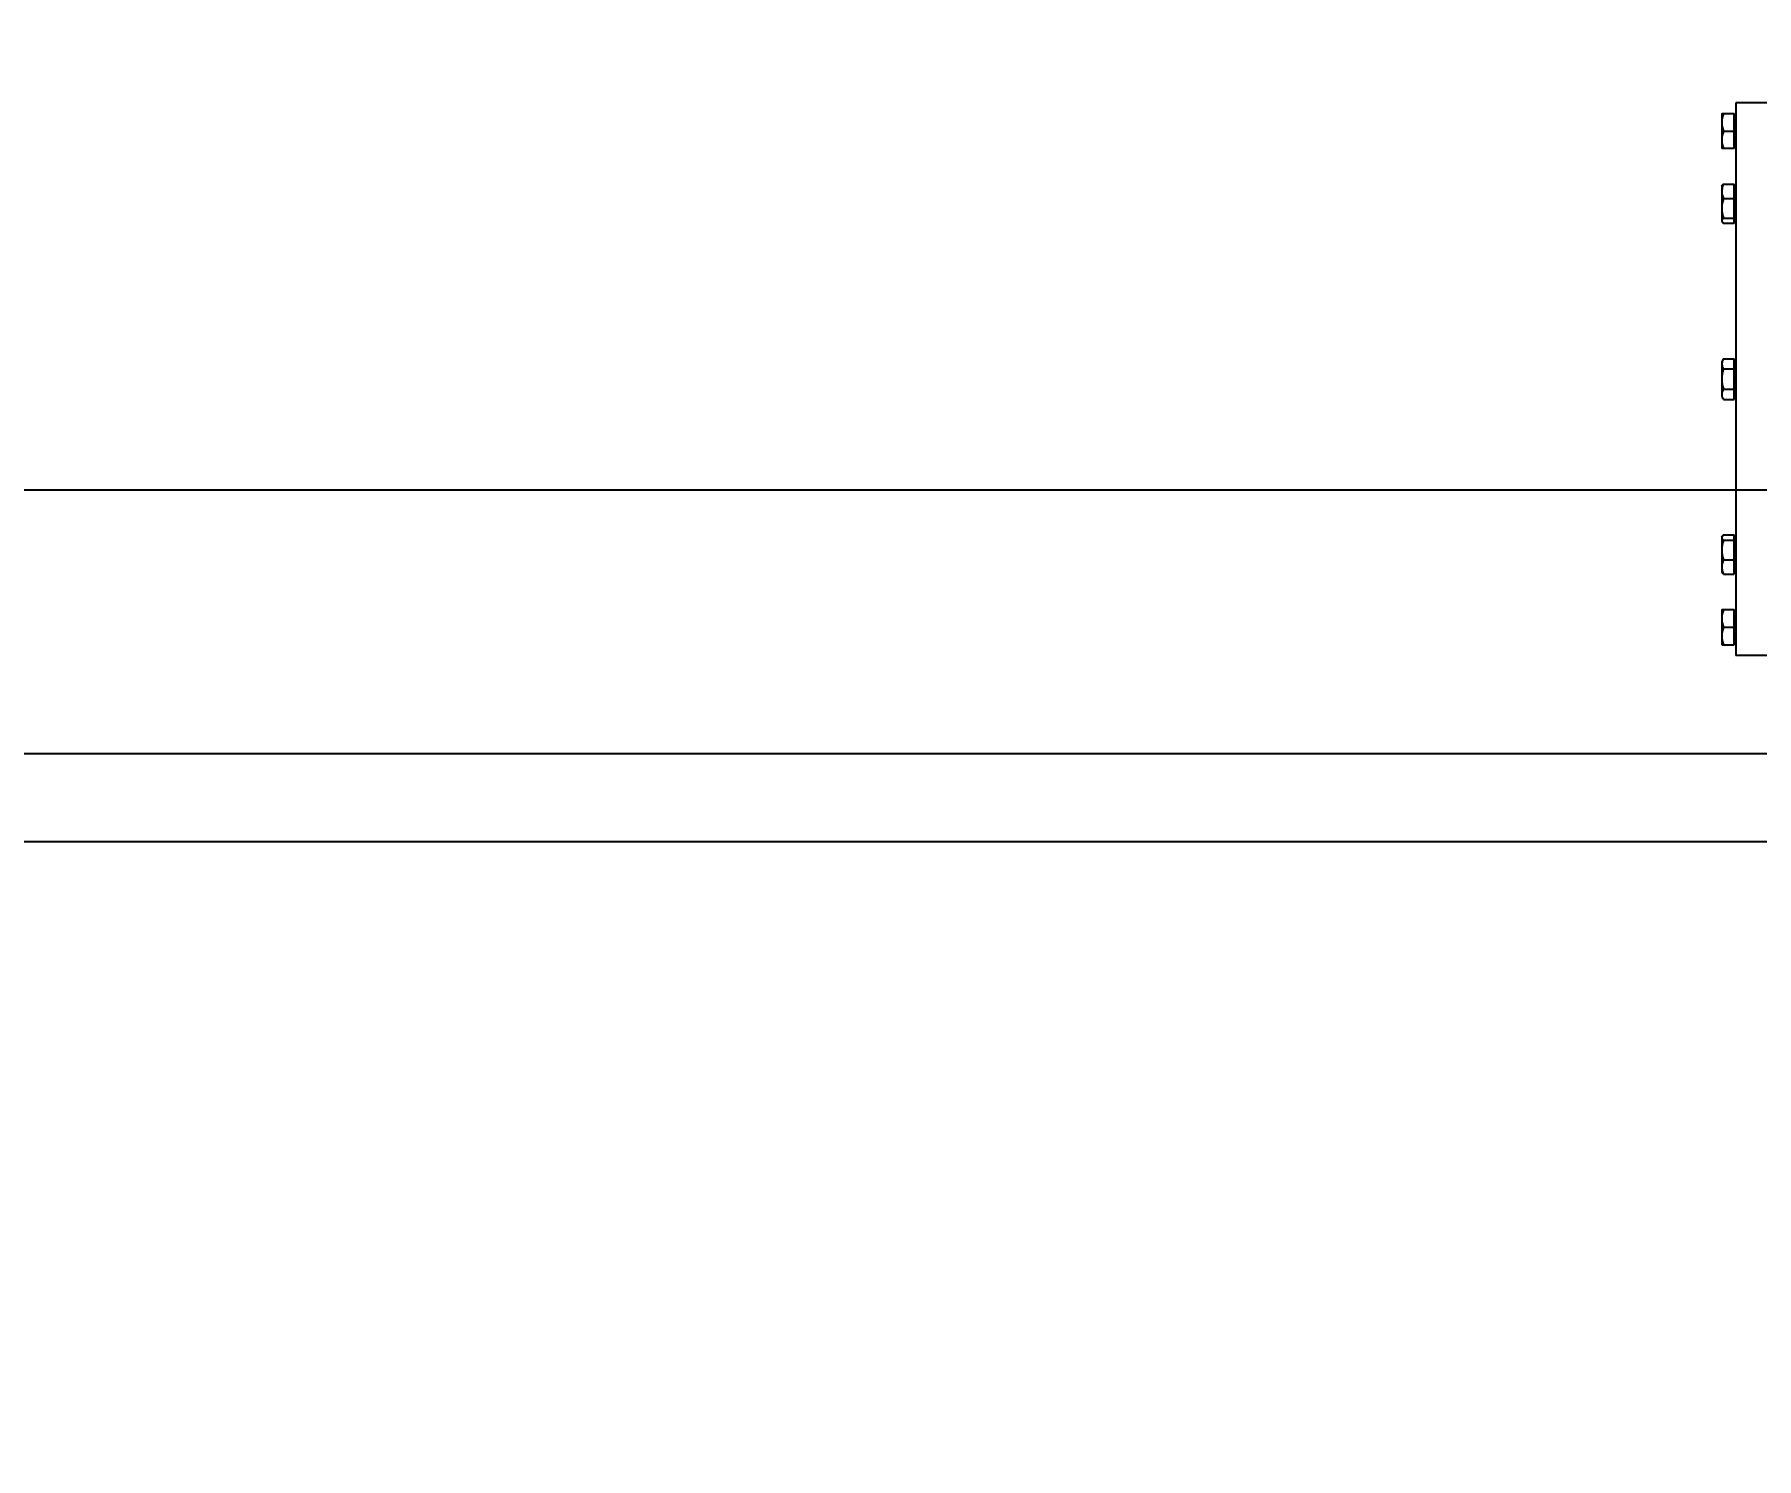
# Model space of a CAD drawing. Header units: millimetres. Extents: x 0 to 10500, y 0 to 7425.
# Drawn here: x 1737.3 to 2226.6, y 1450.5 to 1855.2 of the extents above; entities that cross this region are included whole.
import ezdxf

# ---------------------------------------------------------------- set-up
doc = ezdxf.new("R2010")
doc.units = ezdxf.units.MM
doc.header["$LTSCALE"] = 577.5
doc.layers.get('0').update_dxf_attribs({"linetype": 'CONTINUOUS'})
doc.styles.add('TEXTSTYLE_2', font='txt', dxfattribs={"width": 0.8})
doc.dimstyles.new('DIMSTYLE_1', dxfattribs={"dimtxt": 75, "dimasz": 3.5, "dimexe": 1.5, "dimexo": 1.5, "dimgap": 18.75, "dimtad": 1, "dimdec": 1, "dimtxsty": 'TEXTSTYLE_2', "dimblk": '_FILLED', "dimblk1": '_FILLED', "dimblk2": '_FILLED', "dimcen": 0.09, "dimadec": 1, "dimazin": 2, "dimtp": 0.1, "dimtm": 0.1, "dimtfac": 1, "dimtdec": 1, "dimtofl": 0, "dimtmove": 0, "dimatfit": 3, "dimldrblk": '_FILLED', "dimfxl": 1, "dimtolj": 1, "dimarcsym": 0})

# ---------------------------------------------------------------- blocks, each defined once
blk = doc.blocks.new('_FILLED')
at = {"color": 0, "linetype": 'ByBlock'}
blk.add_solid([(0, 0), (-1, 0.21), (-1, -0.21)], dxfattribs=at)
blk = doc.blocks.new('*D7')
at = {"color": 2, "linetype": 'Continuous', "transparency": 16777216}
for p, q in [((766.71, 2608.73), (681.85, 2608.73)), ((683.35, 2608.73), (683.35, 2129.73)), ((976.56, 2608.73), (818.98, 2608.73)), ((683.35, 1650.73), (683.35, 2129.73)), ((2711.14, 1650.73), (681.85, 1650.73))]:
    blk.add_line(p, q, dxfattribs=at)
at = {"color": 2, "linetype": 'Continuous', "transparency": 16777216, "xscale": 3.5, "yscale": 3.5, "zscale": 3.5}
for p, rotation in [((683.35, 2608.73), 90), ((683.35, 1650.73), 270)]:
    blk.add_blockref('_FILLED', p, dxfattribs=dict(at, rotation=rotation))
at = {"color": 2, "linetype": 'Continuous', "transparency": 16777216, "insert": (589.6, 2129.73), "char_height": 75, "width": 180, "attachment_point": 2, "rotation": 90, "line_spacing_factor": 0.9, "style": 'TEXTSTYLE_2'}
blk.add_mtext('958', dxfattribs=at)
blk = doc.blocks.new('*D8')
at = {"color": 2, "linetype": 'Continuous', "transparency": 16777216}
for p, q in [((2711.14, 2533.73), (889.89, 2533.73)), ((891.39, 2533.73), (891.39, 2129.73)), ((891.39, 1725.73), (891.39, 2129.73)), ((2711.14, 1725.73), (889.89, 1725.73))]:
    blk.add_line(p, q, dxfattribs=at)
at = {"color": 2, "linetype": 'Continuous', "transparency": 16777216, "xscale": 3.5, "yscale": 3.5, "zscale": 3.5}
for p, rotation in [((891.39, 2533.73), 90), ((891.39, 1725.73), 270)]:
    blk.add_blockref('_FILLED', p, dxfattribs=dict(at, rotation=rotation))
at = {"color": 2, "linetype": 'Continuous', "transparency": 16777216, "insert": (797.64, 2129.73), "char_height": 75, "width": 180, "attachment_point": 2, "rotation": 90, "line_spacing_factor": 0.9, "style": 'TEXTSTYLE_2'}
blk.add_mtext('808', dxfattribs=at)
blk = doc.blocks.new('*D9')
at = {"color": 2, "linetype": 'Continuous', "transparency": 16777216}
for p, q in [((747.82, 2633.73), (501.66, 2633.73)), ((503.16, 2633.73), (503.16, 2129.73)), ((503.16, 1625.73), (503.16, 2129.73)), ((2586.14, 1625.73), (501.66, 1625.73))]:
    blk.add_line(p, q, dxfattribs=at)
at = {"color": 2, "linetype": 'Continuous', "transparency": 16777216, "xscale": 3.5, "yscale": 3.5, "zscale": 3.5}
for p, rotation in [((503.16, 2633.73), 90), ((503.16, 1625.73), 270)]:
    blk.add_blockref('_FILLED', p, dxfattribs=dict(at, rotation=rotation))
at = {"color": 2, "linetype": 'Continuous', "transparency": 16777216, "insert": (409.41, 2129.73), "char_height": 75, "width": 240, "attachment_point": 2, "rotation": 90, "line_spacing_factor": 0.9, "style": 'TEXTSTYLE_2'}
blk.add_mtext('1008', dxfattribs=at)
blk = doc.blocks.new('*D13')
at = {"color": 2, "linetype": 'Continuous', "transparency": 16777216}
for p, q in [((1366.23, 1803.27), (1366.23, 823.5)), ((1772.96, 1024.42), (1772.96, 823.5)), ((1366.23, 823.5), (1366.23, 803.25)), ((1772.96, 823.5), (1772.96, 803.25)), ((1366.23, 804.75), (1569.6, 804.75)), ((1772.96, 804.75), (1569.6, 804.75))]:
    blk.add_line(p, q, dxfattribs=at)
at = {"color": 2, "linetype": 'Continuous', "transparency": 16777216, "xscale": 3.5, "yscale": 3.5, "zscale": 3.5, "rotation": 180}
blk.add_blockref('_FILLED', (1366.23, 804.75), dxfattribs=at)
at = {"color": 2, "linetype": 'Continuous', "transparency": 16777216, "xscale": 3.5, "yscale": 3.5, "zscale": 3.5}
blk.add_blockref('_FILLED', (1772.96, 804.75), dxfattribs=at)
at = {"color": 2, "linetype": 'Continuous', "transparency": 16777216, "insert": (1569.6, 898.5), "char_height": 75, "width": 180, "attachment_point": 2, "line_spacing_factor": 0.9, "style": 'TEXTSTYLE_2'}
blk.add_mtext('689', dxfattribs=at)

msp = doc.modelspace()

# ---------------------------------------------------------------- linework, layer by layer
at = {"color": 7, "linetype": 'Continuous'}
for p, q in [((2220.76, 1835.73), (2220.76, 1678.73)), ((2229.76, 1835.73), (2220.76, 1835.73)), ((2216.76, 1832.73), (2216.76, 1822.73)), ((2216.76, 1832.73), (2220.26, 1832.73)), ((2220.26, 1822.73), (2220.26, 1832.73)), ((2220.76, 1832.17), (2220.26, 1832.17)), ((2217.2, 1827.73), (2220.26, 1827.73)), ((2220.26, 1822.73), (2216.76, 1822.73)), ((2220.26, 1823.29), (2220.76, 1823.29)), ((2216.76, 1812.08), (2216.87, 1812.28)), ((2216.76, 1812.08), (2216.76, 1802.08)), ((2217.2, 1812.66), (2220.26, 1812.66)), ((2220.26, 1801.5), (2220.26, 1812.66)), ((2220.26, 1811.52), (2220.76, 1811.52)), ((2217.2, 1808.57), (2220.26, 1808.57)), ((2216.76, 1802.08), (2216.87, 1801.88)), ((2217.2, 1803), (2220.26, 1803)), ((2220.26, 1801.5), (2217.2, 1801.5)), ((2220.26, 1802.64), (2220.76, 1802.64)), ((2216.76, 1762.23), (2216.76, 1752.9)), ((2217.2, 1763.01), (2220.26, 1763.01)), ((2220.26, 1751.46), (2220.26, 1763.01)), ((2220.26, 1761.67), (2220.76, 1761.67)), ((2217.2, 1760.12), (2220.26, 1760.12)), ((2217.2, 1754.34), (2220.26, 1754.34)), ((2220.26, 1752.79), (2220.76, 1752.79)), ((2217.2, 1751.46), (2220.26, 1751.46)), ((2217.2, 1712.96), (2220.26, 1712.96)), ((2220.26, 1701.8), (2220.26, 1712.96)), ((2216.76, 1712.38), (2216.87, 1712.58)), ((2216.76, 1712.38), (2216.76, 1702.38)), ((2217.2, 1711.46), (2220.26, 1711.46)), ((2220.26, 1711.82), (2220.76, 1711.82)), ((2217.2, 1705.89), (2220.26, 1705.89)), ((2220.26, 1702.94), (2220.76, 1702.94)), ((2216.76, 1702.38), (2216.87, 1702.18)), ((2217.2, 1701.8), (2220.26, 1701.8)), ((2216.76, 1691.73), (2216.76, 1681.73)), ((2216.76, 1691.73), (2220.26, 1691.73)), ((2220.26, 1681.73), (2220.26, 1691.73)), ((2220.26, 1691.17), (2220.76, 1691.17)), ((2217.2, 1686.73), (2220.26, 1686.73)), ((2216.76, 1681.73), (2220.26, 1681.73)), ((2220.76, 1682.29), (2220.26, 1682.29)), ((2229.76, 1678.73), (2220.76, 1678.73))]:
    msp.add_line(p, q, dxfattribs=at)
for centre, radius, start, end in [((2222.98, 1704.25), 6.27, 196.6068, 198.6825), ((2224.17, 1704.66), 7.53, 198.7422, 202.3013)]:
    msp.add_arc(centre, radius, start, end, dxfattribs=at)
for points in [[(2217.2, 1832.73), (2216.94, 1831.93), (2216.76, 1831.08), (2216.76, 1830.23)], [(2216.76, 1830.23), (2216.76, 1829.38), (2216.94, 1828.53), (2217.2, 1827.73)], [(2217.2, 1827.73), (2216.94, 1826.93), (2216.76, 1826.08), (2216.76, 1825.23)], [(2216.76, 1825.23), (2216.76, 1824.38), (2216.94, 1823.53), (2217.2, 1822.73)], [(2216.76, 1810.62), (2216.76, 1809.92), (2216.94, 1809.22), (2217.2, 1808.57)], [(2217.2, 1812.66), (2217.02, 1812.22), (2216.88, 1811.75), (2216.81, 1811.28)], [(2217.2, 1808.57), (2216.94, 1807.67), (2216.76, 1806.73), (2216.76, 1805.79)], [(2216.76, 1805.79), (2216.76, 1804.85), (2216.94, 1803.9), (2217.2, 1803)], [(2217.2, 1763.01), (2217.03, 1762.7), (2216.88, 1762.37), (2216.81, 1762.03)], [(2217.2, 1760.12), (2216.93, 1759.18), (2216.76, 1758.21), (2216.76, 1757.23)], [(2216.76, 1757.23), (2216.76, 1756.26), (2216.93, 1755.28), (2217.2, 1754.34)], [(2217.2, 1754.34), (2216.95, 1753.91), (2216.76, 1753.4), (2216.76, 1752.9)], [(2216.76, 1752.9), (2216.76, 1752.4), (2216.95, 1751.89), (2217.2, 1751.46)], [(2217.2, 1711.46), (2216.94, 1710.56), (2216.76, 1709.62), (2216.76, 1708.68)], [(2216.76, 1708.68), (2216.76, 1707.73), (2216.94, 1706.79), (2217.2, 1705.89)], [(2217.2, 1705.89), (2216.94, 1705.24), (2216.76, 1704.54), (2216.76, 1703.84)], [(2216.76, 1703.84), (2216.76, 1703.38), (2216.84, 1702.9), (2216.97, 1702.46)], [(2217.2, 1691.73), (2216.94, 1690.93), (2216.76, 1690.08), (2216.76, 1689.23)], [(2216.76, 1689.23), (2216.76, 1688.38), (2216.94, 1687.53), (2217.2, 1686.73)], [(2217.2, 1686.73), (2216.94, 1685.93), (2216.76, 1685.08), (2216.76, 1684.23)], [(2216.76, 1684.23), (2216.76, 1683.38), (2216.94, 1682.53), (2217.2, 1681.73)]]:
    msp.add_open_spline(points, degree=3, dxfattribs=at)
for points, knots in [([(2216.81, 1811.28), (2216.79, 1811.17), (2216.77, 1810.95), (2216.76, 1810.73), (2216.76, 1810.62)], [0, 0, 0, 0, 0.501006, 1, 1, 1, 1]), ([(2216.86, 1812.26), (2216.88, 1812.29), (2216.91, 1812.33), (2216.94, 1812.38), (2216.96, 1812.4)], [0, 0, 0, 0, 0.489488, 1, 1, 1, 1]), ([(2216.96, 1812.4), (2216.99, 1812.45), (2217.07, 1812.54), (2217.16, 1812.62), (2217.2, 1812.66)], [0, 0, 0, 0, 0.481943, 1, 1, 1, 1]), ([(2217.2, 1803), (2217.08, 1802.89), (2216.87, 1802.68), (2216.76, 1802.38), (2216.76, 1802.25)], [0, 0, 0, 0, 0.553745, 1, 1, 1, 1]), ([(2216.76, 1802.25), (2216.76, 1802.19), (2216.78, 1802.07), (2216.83, 1801.96), (2216.86, 1801.9)], [0, 0, 0, 0, 0.481595, 1, 1, 1, 1]), ([(2216.86, 1801.9), (2216.88, 1801.88), (2216.91, 1801.83), (2216.94, 1801.79), (2216.96, 1801.76)], [0, 0, 0, 0, 0.489488, 1, 1, 1, 1]), ([(2216.96, 1801.76), (2216.99, 1801.72), (2217.07, 1801.63), (2217.16, 1801.54), (2217.2, 1801.5)], [0, 0, 0, 0, 0.481943, 1, 1, 1, 1]), ([(2216.81, 1762.03), (2216.79, 1761.95), (2216.77, 1761.8), (2216.76, 1761.64), (2216.76, 1761.56)], [0, 0, 0, 0, 0.502437, 1, 1, 1, 1]), ([(2216.76, 1761.56), (2216.76, 1761.41), (2216.8, 1761.08), (2216.89, 1760.78), (2216.96, 1760.62)], [0, 0, 0, 0, 0.492225, 1, 1, 1, 1]), ([(2216.96, 1760.62), (2216.99, 1760.54), (2217.07, 1760.37), (2217.16, 1760.2), (2217.2, 1760.12)], [0, 0, 0, 0, 0.494099, 1, 1, 1, 1]), ([(2217.2, 1712.96), (2217.14, 1712.9), (2217.01, 1712.77), (2216.9, 1712.63), (2216.86, 1712.56)], [0, 0, 0, 0, 0.529009, 1, 1, 1, 1]), ([(2216.86, 1712.56), (2216.83, 1712.51), (2216.78, 1712.39), (2216.76, 1712.27), (2216.76, 1712.21)], [0, 0, 0, 0, 0.518399, 1, 1, 1, 1]), ([(2216.76, 1712.21), (2216.76, 1712.13), (2216.8, 1711.95), (2216.9, 1711.8), (2216.96, 1711.72)], [0, 0, 0, 0, 0.469209, 1, 1, 1, 1]), ([(2216.96, 1711.72), (2216.99, 1711.68), (2217.07, 1711.59), (2217.16, 1711.51), (2217.2, 1711.46)], [0, 0, 0, 0, 0.481943, 1, 1, 1, 1]), ([(2217.2, 1701.8), (2217.14, 1701.86), (2217.01, 1701.99), (2216.9, 1702.13), (2216.86, 1702.2)], [0, 0, 0, 0, 0.529009, 1, 1, 1, 1])]:
    msp.add_open_spline(points, degree=3, knots=knots, dxfattribs=at)

# ---------------------------------------------------------------- dimensions: what is measured, and where the dimension line sits
at = {"color": 2, "linetype": 'Continuous'}
for base, p1, p2, angle, text, picture, middle in [((503.16, 1625.73), (749.32, 2633.73), (2587.64, 1625.73), 270, '1008', '*D9', (503.16, 2131.6)), ((683.35, 2608.73), (2712.64, 1650.73), (978.06, 2608.73), 90, '958', '*D7', (683.35, 2131.6)), ((891.39, 1725.73), (2712.64, 2533.73), (2712.64, 1725.73), 270, '808', '*D8', (891.39, 2129.73))]:
    dim = msp.add_linear_dim(base=base, p1=p1, p2=p2, angle=angle, text=text, dimstyle='DIMSTYLE_1', dxfattribs=at)
    dim.commit()
    dim.dimension.update_dxf_attribs({"geometry": picture, "text_midpoint": middle, "dimtype": 160})
dim = msp.add_linear_dim(base=(1772.96, 804.75), p1=(1366.23, 1804.77), p2=(1772.96, 1025.92), text='689', dimstyle='DIMSTYLE_1', dxfattribs=at)
dim.commit()
dim.dimension.update_dxf_attribs({"geometry": '*D13', "text_midpoint": (1569.6, 804.75), "dimtype": 160})

doc.saveas('drawing.dxf')
